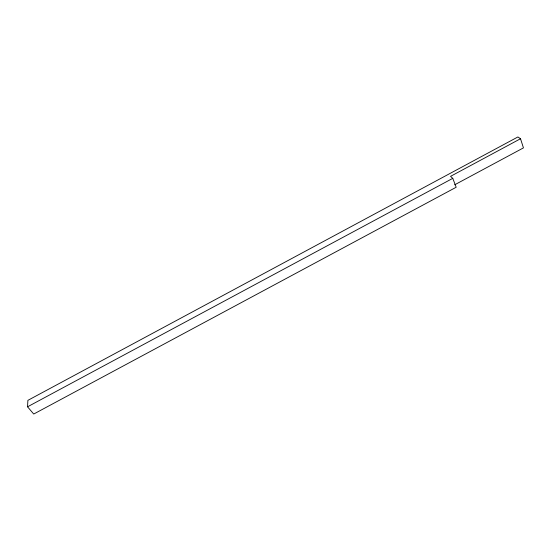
<?xml version="1.0" encoding="UTF-8"?>
<svg xmlns="http://www.w3.org/2000/svg" width="551" height="551" viewBox="0 0 551 551"><rect width="100%" height="100%" fill="white"/><g stroke="black" fill="none" stroke-linecap="round" stroke-linejoin="round"><path stroke-width="0.83" d="M520.516 138.742L450.546 176.341L452.77 178.345L456.173 187.25L33.721 414.042L27.55 406.803L27.881 400.357L517.912 136.958L520.516 138.742L523.45 147.882L454.692 184.799M27.55 406.803L452.77 178.345"/></g></svg>
